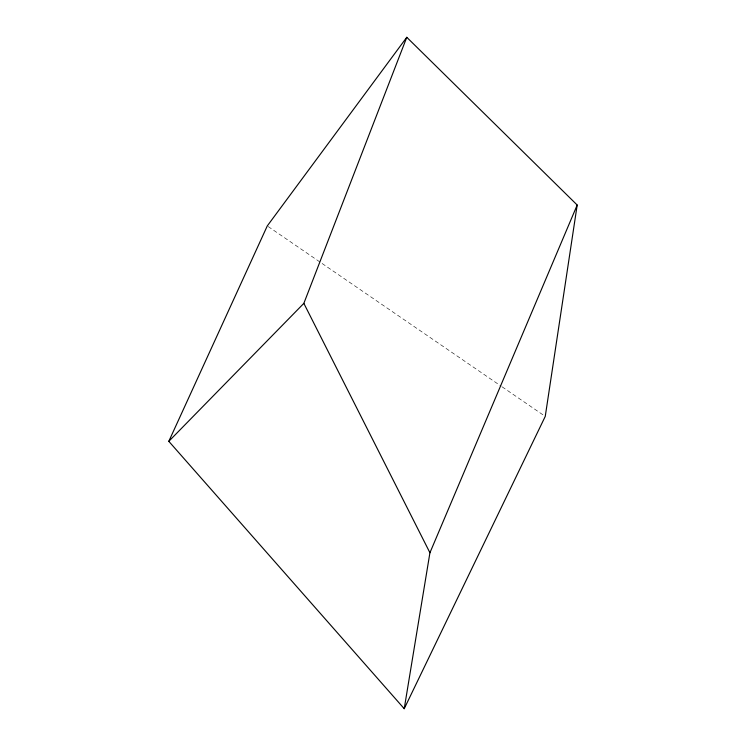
<?xml version="1.0" encoding="UTF-8"?>
<svg xmlns="http://www.w3.org/2000/svg" width="746" height="746" viewBox="0 0 746 746"><rect width="100%" height="100%" fill="white"/><g stroke="black" fill="none" stroke-linecap="round" stroke-linejoin="round"><path stroke-width="0.56" stroke-dasharray="3.73 2.8" d="M268.243 226.579L501.163 386.186M502.114 386.838L543.33 415.084"/><path stroke-width="1.12" d="M577.19 205.029L545.251 416.399L404.229 708.7L168.81 441.324L267.282 225.926L406.784 37.3L577.19 205.029L429.929 552.758L404.229 708.7M168.81 441.324L303.846 303.361L406.784 37.3M303.846 303.361L429.929 552.758"/></g></svg>
